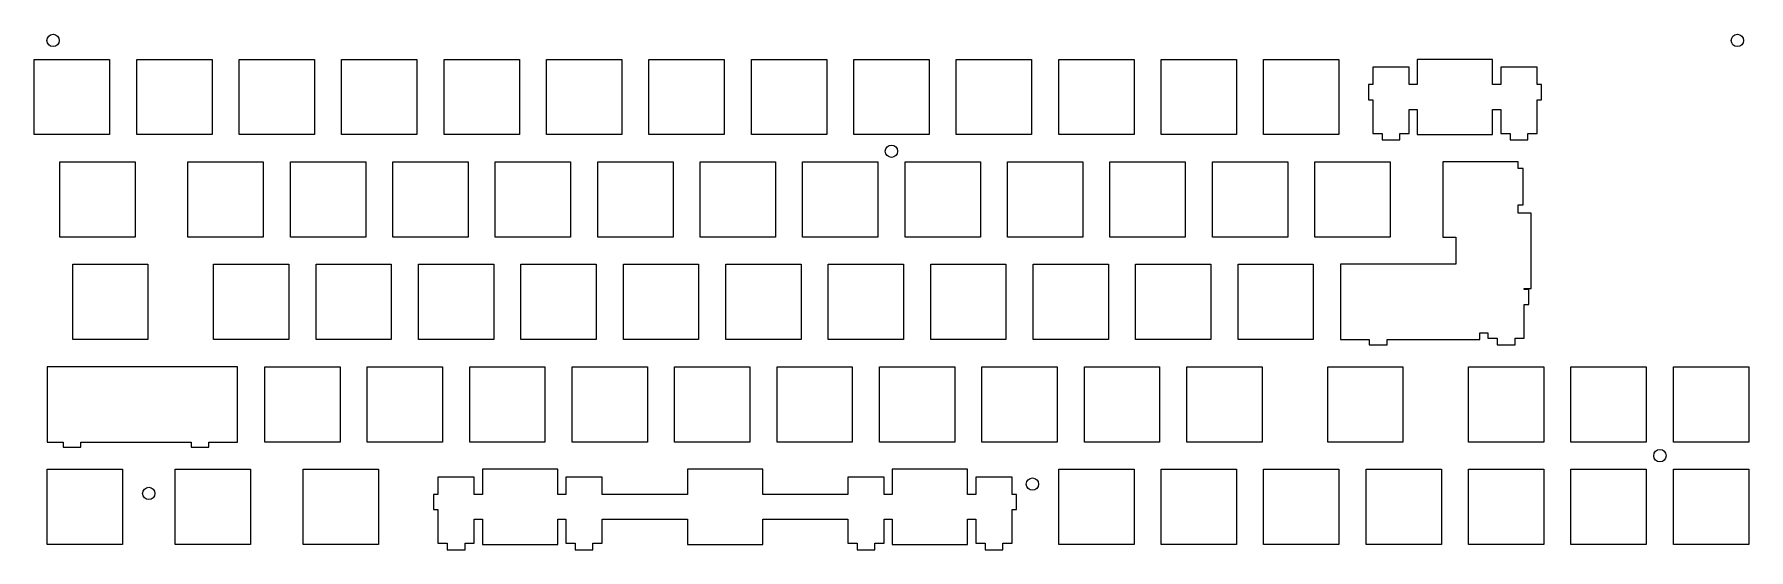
# Model space of a CAD drawing. Extents: x 66 to 384, y -196 to -100.
import ezdxf

# ---------------------------------------------------------------- set-up
doc = ezdxf.new("R2010")
doc.units = 0
doc.layers.add('BLACK', color=7, linetype='CONTINUOUS')

msp = doc.modelspace()

# ---------------------------------------------------------------- linework, layer by layer
at = {"layer": 'BLACK', "linetype": 'CONTINUOUS'}
for p, q in [((65.5099, -118.508), (65.5099, -104.509)), ((65.5099, -104.509), (79.5094, -104.509)), ((79.5094, -104.509), (79.5094, -118.508)), ((84.5599, -118.508), (84.5599, -104.509)), ((84.5599, -104.509), (98.5592, -104.509)), ((98.5592, -104.509), (98.5592, -118.508)), ((103.61, -118.508), (103.61, -104.509)), ((103.61, -104.509), (117.609, -104.509)), ((117.609, -104.509), (117.609, -118.508)), ((122.66, -118.508), (122.66, -104.509)), ((122.66, -104.509), (136.659, -104.509)), ((136.659, -104.509), (136.659, -118.508)), ((141.71, -118.508), (141.71, -104.509)), ((141.71, -104.509), (155.709, -104.509)), ((155.709, -104.509), (155.709, -118.508)), ((160.758, -118.508), (160.758, -104.509)), ((160.758, -104.509), (174.759, -104.509)), ((174.759, -104.509), (174.759, -118.508)), ((179.808, -118.508), (179.808, -104.509)), ((179.808, -104.509), (193.809, -104.509)), ((193.809, -104.509), (193.809, -118.508)), ((198.86, -118.508), (198.86, -104.509)), ((198.86, -104.509), (212.859, -104.509)), ((212.859, -104.509), (212.859, -118.508)), ((217.91, -118.508), (217.91, -104.509)), ((217.91, -104.509), (231.909, -104.509)), ((231.909, -104.509), (231.909, -118.508)), ((236.96, -118.508), (236.96, -104.509)), ((236.96, -104.509), (250.959, -104.509)), ((250.959, -104.509), (250.959, -118.508)), ((256.01, -118.508), (256.01, -104.509)), ((256.01, -104.509), (270.009, -104.509)), ((270.009, -104.509), (270.009, -118.508)), ((275.06, -118.508), (275.06, -104.509)), ((275.06, -104.509), (289.059, -104.509)), ((289.059, -104.509), (289.059, -118.508)), ((294.11, -118.508), (294.11, -104.509)), ((294.11, -104.509), (308.109, -104.509)), ((308.109, -104.509), (308.109, -118.508)), ((336.684, -104.509), (322.685, -104.509)), ((322.685, -104.509), (322.685, -109.21)), ((336.684, -109.21), (336.684, -104.509)), ((314.41, -105.98), (314.41, -109.21)), ((321.159, -105.98), (314.41, -105.98)), ((321.159, -109.21), (321.159, -105.98)), ((338.21, -105.98), (338.21, -109.21)), ((344.959, -105.98), (338.21, -105.98)), ((344.959, -109.21), (344.959, -105.98)), ((313.584, -109.21), (313.584, -112.008)), ((314.41, -109.21), (313.584, -109.21)), ((322.685, -109.21), (321.159, -109.21)), ((338.21, -109.21), (336.684, -109.21)), ((345.785, -109.21), (344.959, -109.21)), ((345.785, -112.008), (345.785, -109.21)), ((313.584, -112.008), (314.41, -112.008)), ((314.41, -112.008), (314.41, -118.278)), ((321.159, -113.809), (322.685, -113.809)), ((321.159, -118.278), (321.159, -113.809)), ((322.685, -113.809), (322.685, -118.508)), ((336.684, -113.809), (338.21, -113.809)), ((336.684, -118.508), (336.684, -113.809)), ((338.21, -113.809), (338.21, -118.278)), ((344.959, -112.008), (345.785, -112.008)), ((344.959, -118.278), (344.959, -112.008)), ((79.5094, -118.508), (65.5099, -118.508)), ((98.5592, -118.508), (84.5599, -118.508)), ((117.609, -118.508), (103.61, -118.508)), ((136.659, -118.508), (122.66, -118.508)), ((155.709, -118.508), (141.71, -118.508)), ((174.759, -118.508), (160.758, -118.508)), ((193.809, -118.508), (179.808, -118.508)), ((212.859, -118.508), (198.86, -118.508)), ((231.909, -118.508), (217.91, -118.508)), ((250.959, -118.508), (236.96, -118.508)), ((270.009, -118.508), (256.01, -118.508)), ((289.059, -118.508), (275.06, -118.508)), ((308.109, -118.508), (294.11, -118.508)), ((314.41, -118.278), (316.133, -118.278)), ((316.133, -118.278), (316.133, -119.479)), ((316.133, -119.479), (319.434, -119.479)), ((319.434, -118.278), (321.159, -118.278)), ((319.434, -119.479), (319.434, -118.278)), ((322.685, -118.508), (336.684, -118.508)), ((338.21, -118.278), (339.935, -118.278)), ((339.935, -118.278), (339.935, -119.479)), ((339.935, -119.479), (343.234, -119.479)), ((343.234, -118.278), (344.959, -118.278)), ((343.234, -119.479), (343.234, -118.278)), ((70.2724, -137.558), (70.2724, -123.559)), ((70.2724, -123.559), (84.2719, -123.559)), ((84.2719, -123.559), (84.2719, -137.558)), ((94.0849, -137.558), (94.0849, -123.559)), ((94.0849, -123.559), (108.084, -123.559)), ((108.084, -123.559), (108.084, -137.558)), ((113.135, -137.558), (113.135, -123.559)), ((113.135, -123.559), (127.134, -123.559)), ((127.134, -123.559), (127.134, -137.558)), ((132.185, -137.558), (132.185, -123.559)), ((132.185, -123.559), (146.184, -123.559)), ((146.184, -123.559), (146.184, -137.558)), ((151.235, -137.558), (151.235, -123.559)), ((151.235, -123.559), (165.234, -123.559)), ((165.234, -123.559), (165.234, -137.558)), ((170.285, -137.558), (170.285, -123.559)), ((170.285, -123.559), (184.284, -123.559)), ((184.284, -123.559), (184.284, -137.558)), ((189.335, -137.558), (189.335, -123.559)), ((189.335, -123.559), (203.334, -123.559)), ((203.334, -123.559), (203.334, -137.558)), ((208.385, -137.558), (208.385, -123.559)), ((208.385, -123.559), (222.384, -123.559)), ((222.384, -123.559), (222.384, -137.558)), ((227.435, -137.558), (227.435, -123.559)), ((227.435, -123.559), (241.434, -123.559)), ((241.434, -123.559), (241.434, -137.558)), ((246.485, -137.558), (246.485, -123.559)), ((246.485, -123.559), (260.484, -123.559)), ((260.484, -123.559), (260.484, -137.558)), ((265.535, -137.558), (265.535, -123.559)), ((265.535, -123.559), (279.534, -123.559)), ((279.534, -123.559), (279.534, -137.558)), ((284.585, -137.558), (284.585, -123.559)), ((284.585, -123.559), (298.584, -123.559)), ((298.584, -123.559), (298.584, -137.558)), ((303.635, -137.558), (303.635, -123.559)), ((303.635, -123.559), (317.634, -123.559)), ((317.634, -123.559), (317.634, -137.558)), ((341.447, -123.559), (327.447, -123.559)), ((327.447, -123.559), (327.447, -137.558)), ((341.447, -124.809), (341.447, -123.559)), ((342.357, -124.809), (341.447, -124.809)), ((342.357, -131.559), (342.357, -124.809)), ((341.447, -131.559), (342.357, -131.559)), ((341.447, -133.084), (341.447, -131.559)), ((343.828, -133.084), (341.447, -133.084)), ((343.828, -147.083), (343.828, -133.084)), ((84.2719, -137.558), (70.2724, -137.558)), ((108.084, -137.558), (94.0849, -137.558)), ((127.134, -137.558), (113.135, -137.558)), ((146.184, -137.558), (132.185, -137.558)), ((165.234, -137.558), (151.235, -137.558)), ((184.284, -137.558), (170.285, -137.558)), ((203.334, -137.558), (189.335, -137.558)), ((222.384, -137.558), (208.385, -137.558)), ((241.434, -137.558), (227.435, -137.558)), ((260.484, -137.558), (246.485, -137.558)), ((279.534, -137.558), (265.535, -137.558)), ((298.584, -137.558), (284.585, -137.558)), ((317.634, -137.558), (303.635, -137.558)), ((327.447, -137.558), (329.827, -137.558)), ((329.827, -137.558), (329.827, -142.609)), ((72.6522, -156.608), (72.6522, -142.609)), ((72.6522, -142.609), (86.6531, -142.609)), ((86.6531, -142.609), (86.6531, -156.608)), ((98.8474, -156.608), (98.8474, -142.609)), ((98.8474, -142.609), (112.847, -142.609)), ((112.847, -142.609), (112.847, -156.608)), ((117.897, -156.608), (117.897, -142.609)), ((117.897, -142.609), (131.897, -142.609)), ((131.897, -142.609), (131.897, -156.608)), ((136.947, -156.608), (136.947, -142.609)), ((136.947, -142.609), (150.947, -142.609)), ((150.947, -142.609), (150.947, -156.608)), ((155.997, -156.608), (155.997, -142.609)), ((155.997, -142.609), (169.997, -142.609)), ((169.997, -142.609), (169.997, -156.608)), ((175.047, -156.608), (175.047, -142.609)), ((175.047, -142.609), (189.047, -142.609)), ((189.047, -142.609), (189.047, -156.608)), ((194.097, -156.608), (194.097, -142.609)), ((194.097, -142.609), (208.097, -142.609)), ((208.097, -142.609), (208.097, -156.608)), ((213.147, -156.608), (213.147, -142.609)), ((213.147, -142.609), (227.147, -142.609)), ((227.147, -142.609), (227.147, -156.608)), ((232.197, -156.608), (232.197, -142.609)), ((232.197, -142.609), (246.197, -142.609)), ((246.197, -142.609), (246.197, -156.608)), ((251.247, -156.608), (251.247, -142.609)), ((251.247, -142.609), (265.247, -142.609)), ((265.247, -142.609), (265.247, -156.608)), ((270.297, -156.608), (270.297, -142.609)), ((270.297, -142.609), (284.297, -142.609)), ((284.297, -142.609), (284.297, -156.608)), ((289.347, -156.608), (289.347, -142.609)), ((289.347, -142.609), (303.347, -142.609)), ((303.347, -142.609), (303.347, -156.608)), ((308.397, -142.609), (308.397, -156.608)), ((329.827, -142.609), (308.397, -142.609)), ((342.578, -147.083), (343.828, -147.083)), ((342.578, -147.31), (342.578, -147.083)), ((343.402, -147.31), (342.578, -147.31)), ((343.402, -150.108), (343.402, -147.31)), ((342.578, -150.108), (343.402, -150.108)), ((342.578, -156.378), (342.578, -150.108)), ((334.303, -155.358), (335.827, -155.358)), ((334.303, -156.608), (334.303, -155.358)), ((335.827, -155.358), (335.827, -156.378)), ((86.6531, -156.608), (72.6522, -156.608)), ((112.847, -156.608), (98.8474, -156.608)), ((131.897, -156.608), (117.897, -156.608)), ((150.947, -156.608), (136.947, -156.608)), ((169.997, -156.608), (155.997, -156.608)), ((189.047, -156.608), (175.047, -156.608)), ((208.097, -156.608), (194.097, -156.608)), ((227.147, -156.608), (213.147, -156.608)), ((246.197, -156.608), (232.197, -156.608)), ((265.247, -156.608), (251.247, -156.608)), ((284.297, -156.608), (270.297, -156.608)), ((303.347, -156.608), (289.347, -156.608)), ((308.397, -156.608), (313.752, -156.608)), ((313.752, -156.608), (313.752, -157.579)), ((313.752, -157.579), (317.051, -157.579)), ((317.051, -156.608), (334.303, -156.608)), ((317.051, -157.579), (317.051, -156.608)), ((335.827, -156.378), (337.552, -156.378)), ((337.552, -156.378), (337.552, -157.579)), ((337.552, -157.579), (340.853, -157.579)), ((340.853, -156.378), (342.578, -156.378)), ((340.853, -157.579), (340.853, -156.378)), ((103.322, -161.659), (67.8911, -161.659)), ((67.8911, -161.659), (67.8911, -175.659)), ((103.322, -175.659), (103.322, -161.659)), ((108.372, -175.659), (108.372, -161.659)), ((108.372, -161.659), (122.372, -161.659)), ((122.372, -161.659), (122.372, -175.659)), ((127.422, -175.659), (127.422, -161.659)), ((127.422, -161.659), (141.422, -161.659)), ((141.422, -161.659), (141.422, -175.659)), ((146.472, -175.659), (146.472, -161.659)), ((146.472, -161.659), (160.472, -161.659)), ((160.472, -161.659), (160.472, -175.659)), ((165.522, -175.659), (165.522, -161.659)), ((165.522, -161.659), (179.522, -161.659)), ((179.522, -161.659), (179.522, -175.659)), ((184.572, -175.659), (184.572, -161.659)), ((184.572, -161.659), (198.572, -161.659)), ((198.572, -161.659), (198.572, -175.659)), ((203.622, -175.659), (203.622, -161.659)), ((203.622, -161.659), (217.622, -161.659)), ((217.622, -161.659), (217.622, -175.659)), ((222.672, -175.659), (222.672, -161.659)), ((222.672, -161.659), (236.672, -161.659)), ((236.672, -161.659), (236.672, -175.659)), ((241.722, -175.659), (241.722, -161.659)), ((241.722, -161.659), (255.722, -161.659)), ((255.722, -161.659), (255.722, -175.659)), ((260.772, -175.659), (260.772, -161.659)), ((260.772, -161.659), (274.772, -161.659)), ((274.772, -161.659), (274.772, -175.659)), ((279.822, -175.659), (279.822, -161.659)), ((279.822, -161.659), (293.822, -161.659)), ((293.822, -161.659), (293.822, -175.659)), ((306.016, -175.659), (306.016, -161.659)), ((306.016, -161.659), (320.015, -161.659)), ((320.015, -161.659), (320.015, -175.659)), ((332.21, -175.659), (332.21, -161.659)), ((332.21, -161.659), (346.209, -161.659)), ((346.209, -161.659), (346.209, -175.659)), ((351.26, -175.659), (351.26, -161.659)), ((351.26, -161.659), (365.259, -161.659)), ((365.259, -161.659), (365.259, -175.659)), ((370.31, -175.659), (370.31, -161.659)), ((370.31, -161.659), (384.309, -161.659)), ((384.309, -161.659), (384.309, -175.659)), ((67.8911, -175.659), (70.8663, -175.659)), ((70.8663, -175.659), (70.8663, -176.629)), ((70.8663, -176.629), (74.1653, -176.629)), ((74.1653, -175.659), (94.665, -175.659)), ((74.1653, -176.629), (74.1653, -175.659)), ((94.665, -175.659), (94.665, -176.629)), ((94.665, -176.629), (97.9654, -176.629)), ((97.9654, -175.659), (103.322, -175.659)), ((97.9654, -176.629), (97.9654, -175.659)), ((122.372, -175.659), (108.372, -175.659)), ((141.422, -175.659), (127.422, -175.659)), ((160.472, -175.659), (146.472, -175.659)), ((179.522, -175.659), (165.522, -175.659)), ((198.572, -175.659), (184.572, -175.659)), ((217.622, -175.659), (203.622, -175.659)), ((236.672, -175.659), (222.672, -175.659)), ((255.722, -175.659), (241.722, -175.659)), ((274.772, -175.659), (260.772, -175.659)), ((293.822, -175.659), (279.822, -175.659)), ((320.015, -175.659), (306.016, -175.659)), ((346.209, -175.659), (332.21, -175.659)), ((365.259, -175.659), (351.26, -175.659)), ((384.309, -175.659), (370.31, -175.659)), ((67.8911, -194.709), (67.8911, -180.709)), ((67.8911, -180.709), (81.8906, -180.709)), ((81.8906, -180.709), (81.8906, -194.709)), ((91.7022, -194.709), (91.7022, -180.709)), ((91.7022, -180.709), (105.703, -180.709)), ((105.703, -180.709), (105.703, -194.709)), ((115.516, -194.709), (115.516, -180.709)), ((115.516, -180.709), (129.515, -180.709)), ((129.515, -180.709), (129.515, -194.709)), ((162.853, -180.709), (148.852, -180.709)), ((148.852, -180.709), (148.852, -185.41)), ((162.853, -185.41), (162.853, -180.709)), ((186.952, -180.709), (186.952, -185.41)), ((200.953, -180.709), (186.952, -180.709)), ((200.953, -185.41), (200.953, -180.709)), ((225.052, -180.709), (225.052, -185.41)), ((239.053, -180.709), (225.052, -180.709)), ((239.053, -185.41), (239.053, -180.709)), ((256.01, -194.709), (256.01, -180.709)), ((256.01, -180.709), (270.009, -180.709)), ((270.009, -180.709), (270.009, -194.709)), ((275.06, -194.709), (275.06, -180.709)), ((275.06, -180.709), (289.059, -180.709)), ((289.059, -180.709), (289.059, -194.709)), ((294.11, -194.709), (294.11, -180.709)), ((294.11, -180.709), (308.109, -180.709)), ((308.109, -180.709), (308.109, -194.709)), ((313.16, -194.709), (313.16, -180.709)), ((313.16, -180.709), (327.159, -180.709)), ((327.159, -180.709), (327.159, -194.709)), ((332.21, -194.709), (332.21, -180.709)), ((332.21, -180.709), (346.209, -180.709)), ((346.209, -180.709), (346.209, -194.709)), ((351.26, -194.709), (351.26, -180.709)), ((351.26, -180.709), (365.259, -180.709)), ((365.259, -180.709), (365.259, -194.709)), ((370.31, -194.709), (370.31, -180.709)), ((370.31, -180.709), (384.309, -180.709)), ((384.309, -180.709), (384.309, -194.709)), ((140.577, -182.179), (140.577, -185.41)), ((147.328, -182.179), (140.577, -182.179)), ((147.328, -185.41), (147.328, -182.179)), ((164.377, -182.179), (164.377, -185.41)), ((171.128, -182.179), (164.377, -182.179)), ((171.128, -185.41), (171.128, -182.179)), ((216.777, -182.179), (216.777, -185.41)), ((223.528, -182.179), (216.777, -182.179)), ((223.528, -185.41), (223.528, -182.179)), ((240.577, -182.179), (240.577, -185.41)), ((247.328, -182.179), (240.577, -182.179)), ((247.328, -185.41), (247.328, -182.179)), ((139.753, -185.41), (139.753, -188.208)), ((140.577, -185.41), (139.753, -185.41)), ((148.852, -185.41), (147.328, -185.41)), ((164.377, -185.41), (162.853, -185.41)), ((186.952, -185.41), (171.128, -185.41)), ((216.777, -185.41), (200.953, -185.41)), ((225.052, -185.41), (223.528, -185.41)), ((240.577, -185.41), (239.053, -185.41)), ((248.152, -185.41), (247.328, -185.41)), ((248.152, -188.208), (248.152, -185.41)), ((139.753, -188.208), (140.577, -188.208)), ((140.577, -188.208), (140.577, -194.478)), ((147.328, -190.009), (148.852, -190.009)), ((147.328, -194.478), (147.328, -190.009)), ((148.852, -190.009), (148.852, -194.709)), ((162.853, -190.009), (164.377, -190.009)), ((162.853, -194.709), (162.853, -190.009)), ((164.377, -190.009), (164.377, -194.478)), ((171.128, -190.009), (186.952, -190.009)), ((171.128, -194.478), (171.128, -190.009)), ((186.952, -190.009), (186.952, -194.709)), ((200.953, -190.009), (216.777, -190.009)), ((200.953, -194.709), (200.953, -190.009)), ((216.777, -190.009), (216.777, -194.478)), ((223.528, -190.009), (225.052, -190.009)), ((223.528, -194.478), (223.528, -190.009)), ((225.052, -190.009), (225.052, -194.709)), ((239.053, -190.009), (240.577, -190.009)), ((239.053, -194.709), (239.053, -190.009)), ((240.577, -190.009), (240.577, -194.478)), ((247.328, -188.208), (248.152, -188.208)), ((247.328, -194.478), (247.328, -188.208)), ((81.8906, -194.709), (67.8911, -194.709)), ((105.703, -194.709), (91.7022, -194.709)), ((129.515, -194.709), (115.516, -194.709)), ((140.577, -194.478), (142.302, -194.478)), ((142.302, -194.478), (142.302, -195.679)), ((142.302, -195.679), (145.603, -195.679)), ((145.603, -194.478), (147.328, -194.478)), ((145.603, -195.679), (145.603, -194.478)), ((148.852, -194.709), (162.853, -194.709)), ((164.377, -194.478), (166.102, -194.478)), ((166.102, -194.478), (166.102, -195.679)), ((166.102, -195.679), (169.403, -195.679)), ((169.403, -194.478), (171.128, -194.478)), ((169.403, -195.679), (169.403, -194.478)), ((186.952, -194.709), (200.953, -194.709)), ((216.777, -194.478), (218.502, -194.478)), ((218.502, -194.478), (218.502, -195.679)), ((218.502, -195.679), (221.803, -195.679)), ((221.803, -194.478), (223.528, -194.478)), ((221.803, -195.679), (221.803, -194.478)), ((225.052, -194.709), (239.053, -194.709)), ((240.577, -194.478), (242.302, -194.478)), ((242.302, -194.478), (242.302, -195.679)), ((242.302, -195.679), (245.603, -195.679)), ((245.603, -194.478), (247.328, -194.478)), ((245.603, -195.679), (245.603, -194.478)), ((270.009, -194.709), (256.01, -194.709)), ((289.059, -194.709), (275.06, -194.709)), ((308.109, -194.709), (294.11, -194.709)), ((327.159, -194.709), (313.16, -194.709)), ((346.209, -194.709), (332.21, -194.709)), ((365.259, -194.709), (351.26, -194.709)), ((384.309, -194.709), (370.31, -194.709))]:
    msp.add_line(p, q, dxfattribs=at)
at = {"layer": 'BLACK'}
for centre in [(69, -101), (382.2, -101), (224.9, -121.6), (367.8, -178.2), (86.8, -185.225), (251.125, -183.475)]:
    msp.add_circle(centre, 1.15, dxfattribs=at)

doc.saveas('drawing.dxf')
